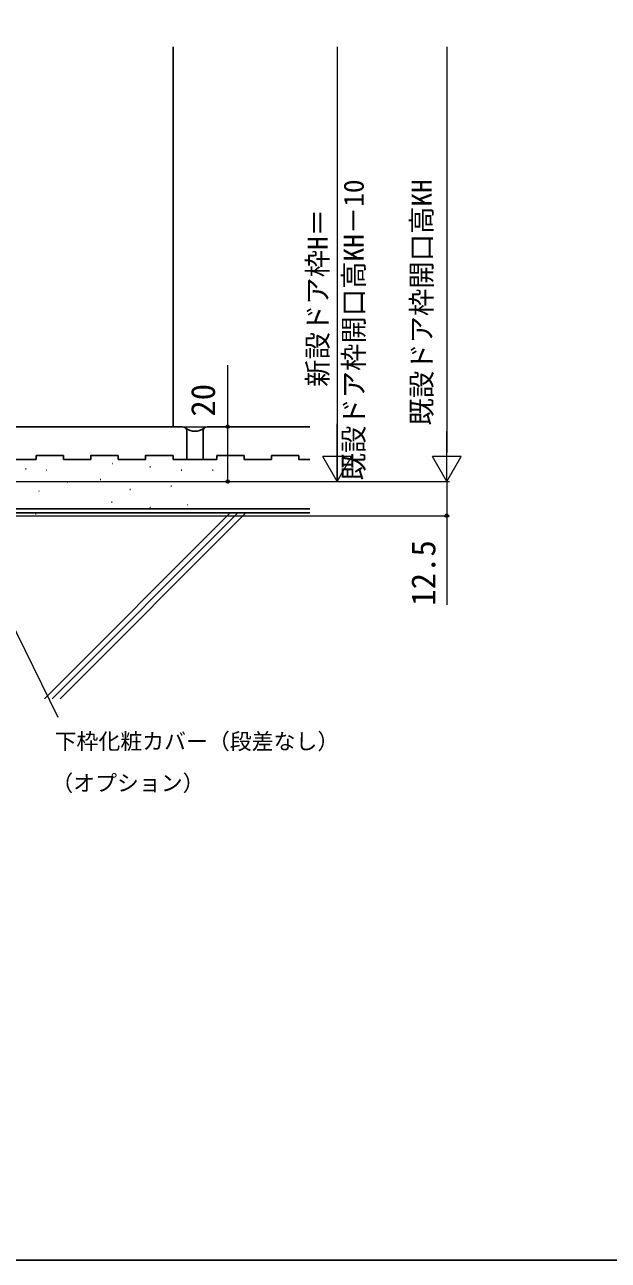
# Model space of a CAD drawing. Units: millimetres, scale not verified. Extents: x -525 to 525, y -783 to 779.
# Drawn here: x -213.2 to 0, y -782.8 to -331.5 of the extents above; entities that cross this region are included whole.
import ezdxf
from ezdxf.enums import TextEntityAlignment as Align

# ---------------------------------------------------------------- set-up
doc = ezdxf.new("R2010")
doc.units = ezdxf.units.MM
doc.header["$LTSCALE"] = 4
doc.layers.add('0-6_YKK_D', color=6, linetype='Continuous', lineweight=18)
for name, color, linetype in [('0-7_YKK_ZWAK', 7, 'Continuous'), ('0-8_YSS_K', 3, 'Continuous'), ('0-9_YSS_KE', 3, 'Continuous')]:
    doc.layers.add(name, color=color, linetype=linetype)
doc.styles.add('ＭＳ ゴシック', font='')
doc.styles.get('ＭＳ ゴシック').set_extended_font_data('MS Gothic')

msp = doc.modelspace()

# ---------------------------------------------------------------- linework, layer by layer
at = {"layer": '0-6_YKK_D'}
for p, q in [((-99.042, -339.512), (-99.042, -498.312)), ((-59.042, -339.512), (-59.042, -487.812)), ((-285.842, -478.312), (-138.042, -478.312)), ((-99.042, -487.812), (-99.042, -477.312)), ((-99.042, -498.312), (-99.042, -480.126)), ((-59.042, -498.312), (-59.042, -480.125)), ((-99.042, -498.312), (-104.292, -489.219)), ((-93.792, -489.219), (-104.292, -489.219)), ((-99.042, -498.312), (-93.792, -489.219)), ((-59.042, -498.312), (-64.292, -489.219)), ((-53.792, -489.219), (-64.292, -489.219)), ((-59.042, -498.312), (-53.792, -489.219)), ((-285.842, -498.312), (-138.042, -498.312)), ((-285.842, -498.312), (-58.042, -498.312)), ((-279.142, -498.312), (-98.042, -498.312)), ((-267.138, -498.312), (-58.042, -498.312)), ((-336.542, -510.812), (-58.042, -510.812))]:
    msp.add_line(p, q, dxfattribs=at)
for points in [[(-139.042, -498.312), (-139.042, -478.312), (-139.042, -455.807)], [(-253.487, -477.812), (-252.363, -480.101), (-201.105, -584.449)], [(-59.042, -498.312), (-59.042, -510.812), (-59.042, -543.362)]]:
    msp.add_lwpolyline(points, dxfattribs=at)
for centre in [(-139.042, -478.312), (-139.042, -498.312), (-59.042, -510.812)]:
    msp.add_circle(centre, 0.637, dxfattribs=at)
at = {"layer": '0-7_YKK_ZWAK'}
msp.add_lwpolyline([(-525, -782.8), (525, -782.8), (525, 747.2)], dxfattribs=at)
at = {"layer": '0-8_YSS_K'}
for p, q in [((-159.042, -339.512), (-159.042, -478.312)), ((-209.043, -490.312), (-219.043, -490.312)), ((-209.043, -488.812), (-199.043, -488.812)), ((-209.043, -490.312), (-209.043, -488.812)), ((-199.043, -490.312), (-199.043, -488.812)), ((-189.043, -490.312), (-199.043, -490.312)), ((-181.31, -491.799), (-181.11, -491.799)), ((-179.043, -490.312), (-179.043, -488.812)), ((-179.043, -490.312), (-179.043, -488.812)), ((-169.043, -490.312), (-179.043, -490.312)), ((-169.043, -490.312), (-179.043, -490.312)), ((-159.043, -490.312), (-159.043, -488.812)), ((-143.043, -490.312), (-159.043, -490.312)), ((-143.043, -488.812), (-133.043, -488.812)), ((-143.043, -490.312), (-143.043, -488.812)), ((-133.043, -490.312), (-133.043, -488.812)), ((-123.043, -490.312), (-133.043, -490.312)), ((-123.043, -488.812), (-113.043, -488.812)), ((-123.043, -490.312), (-123.043, -488.812)), ((-212.923, -493.724), (-212.723, -493.724)), ((-205.308, -494.186), (-205.108, -494.186)), ((-167.462, -492.916), (-167.263, -492.916)), ((-156.04, -494.186), (-155.84, -494.186)), ((-144.617, -494.186), (-144.417, -494.186)), ((-197.693, -498.455), (-197.493, -498.455)), ((-185.651, -497.587), (-185.451, -497.587)), ((-159.847, -499.993), (-159.647, -499.993)), ((-208.116, -501.801), (-207.916, -501.801)), ((-174.799, -501.31), (-174.599, -501.31)), ((-247.142, -509.812), (-207.607, -509.812)), ((-209.308, -509.812), (-109.044, -509.812)), ((-138.131, -509.812), (-205.986, -577.667)), ((-135.302, -509.812), (-203.158, -577.667)), ((-132.474, -509.812), (-200.329, -577.667)), ((-191.969, -508.319), (-191.769, -508.319)), ((-181.532, -505.844), (-181.332, -505.844)), ((-167.462, -507.801), (-167.263, -507.801)), ((-153.77, -506.801), (-153.57, -506.801)), ((-209.26, -510.176), (-209.06, -510.176))]:
    msp.add_line(p, q, dxfattribs=at)
for points in [[(-189.043, -490.312), (-189.043, -488.812), (-179.043, -488.812)], [(-169.043, -490.312), (-169.043, -488.812), (-159.043, -488.812)], [(-109.044, -490.312), (-113.043, -490.312), (-113.043, -488.812)]]:
    msp.add_lwpolyline(points, dxfattribs=at)
msp.add_arc((-151.043, -474.441), 5.543, 233.02901, 306.97099, dxfattribs=at)
at = {"layer": '0-9_YSS_KE'}
for p, q in [((-252.541, -478.312), (-155.543, -478.312)), ((-146.543, -478.312), (-109.044, -478.312)), ((-154.043, -490.312), (-154.043, -479.812)), ((-148.043, -490.312), (-148.043, -479.812)), ((-248.642, -508.312), (-109.044, -508.312))]:
    msp.add_line(p, q, dxfattribs=at)
for centre, start, end in [((-155.543, -479.812), 0, 90), ((-146.543, -479.812), 90, 180)]:
    msp.add_arc(centre, 1.5, start, end, dxfattribs=at)

# ---------------------------------------------------------------- texts
at = {"layer": '0-6_YKK_D', "style": 'ＭＳ ゴシック'}
for s, height, p in [('既設ドア枠開口高KH－10', 7.331, (-87.167, -497.946)), ('既設ドア枠開口高KH', 7.331, (-62.349, -477.895)), ('新設ドア枠H＝', 7.331, (-100.349, -463.742)), ('20', 8.798, (-141.042, -474.648)), ('12.5', 8.798, (-60.542, -543.703))]:
    msp.add_text(s, height=height, rotation=90, dxfattribs=at).set_placement(p, align=Align.BOTTOM_LEFT)
for s, p in [('下枠化粧カバー（段差なし）', (-202.298, -597.924)), ('（オプション）', (-203.525, -613.166))]:
    msp.add_text(s, height=5.865, dxfattribs=at).set_placement(p, align=Align.BOTTOM_LEFT)

doc.saveas('drawing.dxf')
